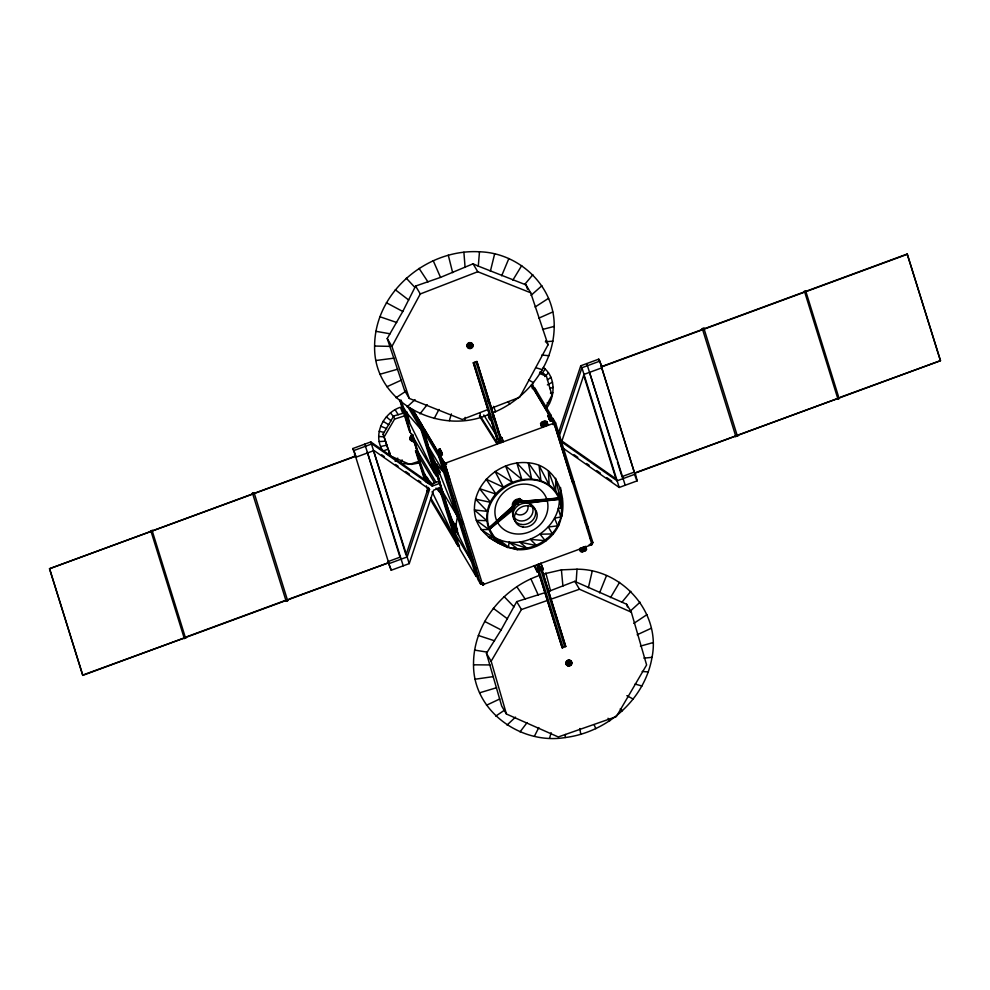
<?xml version="1.0" encoding="UTF-8"?>
<svg xmlns="http://www.w3.org/2000/svg" width="990" height="990" viewBox="0 0 990 990"><rect width="100%" height="100%" fill="white"/><g stroke="black" fill="none" stroke-linecap="round" stroke-linejoin="round"><path stroke-width="1.49" d="M412.644 441.156L412.657 435.229M568.792 666.06L569.188 660.12M561.738 512.622C560.835 534.501 538.56 551.121 517.374 549.66C497.574 545.762 475.027 532.645 474.42 509.949C473.864 482.217 501.336 459.843 528.264 462.8C555.093 464.718 567.183 493.367 561.553 517.028L561.392 512.894M561.85 509.689L562.332 497.933L561.775 503.341M469.854 348.579L470.349 342.639M546.492 408.301C555.489 396.408 555.959 376.918 543.25 367.451M545.069 592.663L516.706 601.635L501.126 629.912L486.461 653.338L501.707 706.093L506.422 714.013L558.273 736.956L616.337 716.636L646.606 664.946L631.335 612.179L626.62 604.246L576.13 581.996L577.021 569.213C622.042 569.003 661.085 612.327 652.026 657.335C644.824 699.485 607.019 732.315 565.191 737.55C521.074 744.975 473.294 711.29 473.529 664.81C473.034 624.418 502.71 587.602 540.379 575.128M565.191 737.55L565.414 734.493M490.953 408.375L519.688 397.262L548.052 344.78L530.689 292.78L525.987 284.885L478.294 266.124L479.482 251.794C518.884 252.735 554.895 286.135 554.202 326.403C554.041 364.345 527.435 398.834 492.871 412.793M490.124 413.783C441.503 436.838 373.23 403.252 374.616 346.042C374.715 292.26 427.012 248.601 479.482 251.794M464.929 420.23L465.189 417.372M383.13 434.053L388.142 449.089L383.056 451.094C372.141 435.179 383.18 412.966 400.393 407.249L402.806 413.375L393.698 415.973L383.13 434.053L390.283 455.92L409.687 464.335L419.574 461.142M493.738 537.558C519.589 566.49 573.099 534.909 559.338 498.341C560.451 530.393 519.874 554.19 492.921 536.308M446.379 464.013C444.634 464.595 446.985 462.095 446.465 464.137L445.178 464.446L445.45 463.283M445.995 463.704L446.465 464.137M445.438 475.138L448.173 479.729L449.67 479.172L444.894 463.84L442.159 459.249L440.661 459.805L477.96 579.571L480.682 584.137L483.516 583.221L483.937 584.447L482.65 584.756L591.958 544.599L554.103 423.126L444.844 463.357L482.724 584.892L482.922 583.593L483.937 584.447L482.724 584.892L480.299 580.808M483.083 584.286L482.736 583.754M553.596 424.054C553.447 424.574 554.177 423.831 553.361 423.584M553.806 423.943L554.511 424.351L554.041 423.918M590.683 544.921L590.919 544.166M591.537 543.386C591.513 544.933 589.298 544.054 592.923 542.755L555.638 423.015L552.903 418.424L551.405 418.98L554.14 423.571L572.777 483.429L574.274 482.873L572.913 480.596M412.038 441.144L413.201 435.241M558.447 526.111L559.14 521.767M559.251 498.589L561.305 507.907L558.311 508.414L560.736 516.966L554.561 518.191L557.704 525.851L548.349 526.989L552.408 533.932L540.095 534.216L545.205 540.664L530.355 539.389L536.592 545.601L519.812 542.136L527.15 548.411L509.157 542.285L508.39 546.987L499.146 539.81L500.346 542.854L491.968 534.439M469.507 549.896L472.713 560.216L471.215 560.773L458.593 535.194L455.796 526.21L457.442 516.533C446.849 492.847 438.372 468.518 427.532 445.042L443.57 471.983L476.091 576.415L477.588 575.858L475.373 568.755M440.117 453.296C437.407 449.807 441.367 448.346 441.317 452.851C439.449 454.62 437.271 448.804 439.981 448.953L442.419 454.979L441.218 455.425L439.671 452.814M440.55 451.353L439.981 448.953M547.94 415.627L549.215 414.81L551.64 420.849L550.44 421.295L548.893 418.683L547.94 415.627L549.215 414.81M588.827 545.094L589.953 545.02M568.186 666.084L569.683 660.182M588.369 587.788L592.218 571.131M490.372 271.248L494.629 253.935M469.26 348.591L470.844 342.701M553.026 534.377L553.794 531.618M445.389 463.506L445.265 464.582L445.611 463.976M445.958 463.642L444.918 463.493L412.756 409.414M483.38 584.298L483.59 583.357L482.316 583.667M553.447 424.128L553.311 424.784L552.89 423.571L553.509 424.054M549.574 738.206L551.145 732.699M449.336 420.651L451.391 413.907M393.748 515.629L406.011 554.982L428.385 487.439L429.549 489.394L407.175 556.937L388.86 563.681L387.696 561.726L399.997 557.184L401.16 559.14M388.55 563.384L391.236 570.24L409.241 563.607L433.583 490.186L441.293 487.352M557.877 434.796L580.759 365.78L598.764 359.147L602.304 367.661L583.989 374.406L561.615 441.948L617.129 480.793L635.444 474.049L637.213 480.831L619.208 487.464L562.629 447.876M559.041 436.751L581.922 367.736L580.759 365.78M545.663 541.27L546.752 538.461M599.569 592.886L606.536 575.549M501.658 275.814L508.848 258.563M567.666 665.874L570.153 660.318M468.728 348.381L471.302 342.862M488.082 409.489L462.219 419.488L409.303 398.438L404.601 390.543L387.226 338.518L402.782 311.466L415.602 286.06L440.525 277.386L473.059 263.81L478.294 266.124M411.444 441.033L412.731 438.298L412.112 435.303M534.377 736.288L538.82 727.563M402.113 459.904L400.368 463.209L411.667 464.372L420.193 462.763M434.189 418.522L438.991 409.452M545.762 406.902L551.95 395.282L546.443 376.274L543.956 373.737L539.711 372.079M409.303 398.438L391.941 346.438L420.292 293.956L477.774 271.73L530.689 292.78M384.021 437.184L394.577 419.092L405.875 415.441M506.422 714.013L491.151 661.246L521.421 609.555L547.544 600.41M610.508 597.651L619.554 582.343M512.857 280.121L521.73 265.567M567.208 665.602L570.574 660.54M471.723 343.085L468.282 348.109M542.322 373.106L545.23 368.998M411.098 440.55L412.731 438.298L411.593 435.464M591.117 544.29L591.884 544.475M540.59 423.571L541.778 422L544.785 420.899L546.913 421.889L547.866 424.945L541.852 427.16L540.59 423.571L541.852 427.16M540.899 424.091L542.087 422.52L545.094 421.418L546.913 421.889M579.682 549.054L580.313 551.096L582.132 551.554L585.139 550.452L586.315 548.881L585.684 546.839M585.449 550.972L586.625 549.4L585.672 546.344L579.67 548.547L580.623 551.616L582.442 552.086L585.139 550.452M520.047 731.87L527.101 722.589M419.97 413.882L427.185 404.663M395.146 461.315L397.732 458.123M621.844 602.365L630.853 591.315M524.712 284.439L532.855 274.713M570.945 660.837L566.837 665.28M446.119 463.048L445.376 463.32M553.658 423.745L554.177 423.262L531.407 384.974M482.996 583.89L483.59 583.357M591.117 544.438L590.758 545.044L590.337 543.832M472.094 343.382L467.911 347.775M544.884 376.584L548.485 372.809M410.652 440.29L412.731 438.298L411.098 435.699M514.218 509.046L512.548 506.484L488.837 527.905L489.468 528.474L512.548 506.484A5.779 5.024 -38.7 0 1 515.654 499.777A5.779 5.024 -38.7 0 1 522.559 500.989M507.041 725.076L515.505 717.119M407.1 406.89L415.045 399.626M493.936 536.778L489.617 529.167L499.69 519.96M501.93 517.906L505.284 514.837M509.763 510.753L513.117 507.684L512.548 506.484L488.949 528.524L497.005 521.582M630.16 611.214L640.097 602.18M531.036 295.354L541.914 285.726M527.286 503.18L559.362 499.269C541.443 458.024 474.693 488.639 489.617 529.167L513.649 507.858A5.779 5.024 -38.7 0 1 516.755 501.15A5.779 5.024 -38.7 0 1 523.661 502.363L559.028 498.688L558.855 498.019L522.769 501.249A5.16 4.554 -30.7 0 0 518.401 499.406M499.307 519.589L503.91 515.617M509.664 510.654L513.117 507.684M489.468 528.474L513.649 507.858M483.937 584.447L483.083 583.704M591.958 544.599L591.179 543.993M489.617 529.167L513.055 510.011M571.242 661.184L566.453 664.971M472.379 343.74L467.54 347.465M547.383 379.974L550.935 377.239M410.268 439.968L412.731 438.298L414.389 440.637M495.743 716.104L504.38 710.263M633.823 623.378L647.002 614.604M395.963 397.745L405.987 391.161L404.601 390.543M535.083 307.011L548.609 298.275M387.536 454.46L389.899 453.049L388.142 449.089M571.465 661.592L566.243 664.55M472.601 344.149L467.329 347.032M547.383 384.912L552.507 382.14M486.498 705.239L499.777 698.965M409.959 439.585L412.731 438.298L413.845 440.897M637.164 634.776L651.37 628.217M386.917 386.731L401.272 380.172M538.882 318.137L552.742 311.974M547.804 591.711L574.782 581.328L576.13 581.996M571.725 662.001L566.02 664.141M543.114 574.101L561.404 569.869L577.021 569.213M472.849 344.557L467.119 346.624M496.918 438.719L498.118 438.892L496.918 438.719L473.269 362.81L476.871 361.486L500.829 437.902L499.616 437.716L500.829 437.902M473.269 362.81L477.18 362.006M420.614 423.027L419.117 423.571L434.622 473.356L407.001 417.681L400.987 400.022M354.692 454.682L355.856 456.637L352.786 448.557L370.792 441.924L431.145 484.147L432.308 486.102L440.018 483.269L437.011 475.683M352.786 448.557L353.95 450.512L371.955 443.879L432.308 486.102M409.724 407.781L420.663 426.183L422.161 425.626L423.584 430.192L422.087 430.749L406.754 412.867L404.118 408.425M599.928 361.103L581.922 367.736L619.208 487.464M476.091 576.415L460.065 549.462L422.742 429.672L424.24 429.115L440.303 456.118L442.035 461.687M551.046 415.293L534.984 388.29L533.474 388.847L549.549 415.85L551.046 415.293L552.346 419.475M150.48 530.925L152.435 530.529L150.641 531.185M252.24 493.453L252.561 494.257L252.24 493.453C253.49 491.498 255.333 494.22 254.343 492.674M598.764 359.147L602.304 367.661M252.401 493.713L254.492 492.933M49.5 568.73L355.521 456.341L388.649 562.716L82.789 675.366L49.5 568.73L355.361 456.081M702.195 329.522L702.034 328.977C703.284 327.034 705.115 329.757 704.138 328.21M804.09 291.394L806.046 290.998L804.239 291.654M704.286 328.47L702.034 328.977M601.351 366.671L907.211 254.022L940.5 360.669L634.64 473.307L601.796 368.132M354.395 454.794L355.719 457.293L374.034 450.549L429.549 489.394M907.36 254.281L601.499 366.931L634.64 473.307M424.623 480.039L415.54 450.871L417.038 450.326L436.132 482.415M425.712 481.87L416.617 452.702L418.127 452.145L419.711 456.39M438.719 449.757L439.919 449.312M439.263 450.574L440.463 450.128M438.78 449.386L439.56 450.697L440.76 450.252M439.572 451.094C447.319 453.742 435.254 455.511 441.008 451.044M441.218 455.425L440.265 452.368L441.466 451.923M548.262 416.048L549.462 415.614L550.304 418.337L549.104 418.77L548.262 416.048L549.648 419.686M422.742 429.672L438.805 456.675L440.303 456.118M548.497 416.443L549.697 415.998M548.014 415.256L548.782 416.555L549.982 416.122M551.083 419.636L550.007 416.518L548.807 416.963L550.23 416.914L554.103 423.126M550.44 421.295L549.487 418.238L550.688 417.792M548.893 418.683L550.093 418.25L551.64 420.849M549.339 419.166L550.539 418.721M543.77 425.193L543.188 426.046L542.025 422.792L542.928 422.47L544.079 425.712L542.928 422.47M479.383 415.986L497.067 444.126L496.039 439.857L498.143 439.09L499.17 443.347M499.616 437.716L499.975 438.879L502.054 437.642L503.068 441.911L502.45 439.919M543.238 422.99L542.025 422.792M544.438 422.544L545.28 425.267L544.129 422.025L545.341 422.21L546.183 424.933M544.97 424.747L545.874 424.413L545.032 421.69M497.067 444.126L496.955 442.505L499.047 441.726M500.977 442.691L500.853 441.07L502.957 440.29M498.762 441.416L500.866 441.268L475.98 361.82M541.542 426.641L546.356 424.871M499.108 442.542L500.915 441.874M440.661 459.805L443.396 464.397L444.894 463.84M554.14 423.571L555.638 423.015M436.701 464.954L443.57 471.983L445.067 471.438L443.768 467.255M431.145 484.147L438.855 481.313M558.904 438.904L560.414 438.347L559.041 436.058M435.996 488.082L440.897 493.49L442.394 492.946L440.6 487.191M437.766 488.231L442.443 496.101L443.941 495.545L437.667 475.41M463.543 523.71L462.033 524.267L459.311 519.688M82.64 675.106L185.749 637.449M187.036 636.657L287.644 599.606L287.966 600.41C286.716 602.365 284.885 599.631 285.863 601.178M289.08 599.074L388.649 562.716M183.954 638.402C188.583 637.709 182.494 637.944 184.115 638.661M285.714 600.918L287.966 600.41M636.211 472.416L839.347 397.918M840.634 397.126L940.5 360.669M737.6 435.674L735.508 436.454L737.76 435.934L737.439 435.13L737.76 435.934M837.565 398.871C842.181 398.178 836.092 398.413 837.713 399.131M458.024 540.763L456.526 541.32L430.7 497.908L432.147 502.536L457.962 545.948L459.471 545.391M477.316 567.938L475.806 568.495L473.096 563.916M586.575 527.732L588.072 527.175L585.35 522.596M582.244 548.225L581.043 548.039L582.194 551.282L583.098 550.947L581.934 547.705L583.098 550.947M584.347 547.458L583.135 547.272L584.298 550.514L585.201 550.18L584.038 546.938L585.201 550.18M582.788 550.428L582.194 551.282M584.892 549.66L584.298 550.514M540.317 567.901L539.661 566.268L537.855 566.936L538.511 568.569L540.317 567.901L564.585 646.322L565.797 646.507L562.196 647.831L538.251 571.416L539.451 571.601L538.251 571.416M538.733 569.114L539.29 571.168L537.186 571.935L536.63 569.881L538.733 569.114L536.988 564.745L537.917 567.74L538.82 567.418L537.879 564.424L538.783 564.09L541.085 570.5L543.188 569.733L540.886 563.31L543.188 569.733M540.528 568.446L542.631 567.678M565.797 646.507L542.161 570.611L540.948 570.426M561.887 647.324L563.087 647.497L538.511 568.569M550.452 599.396L579.484 589.236L631.335 612.179M549.648 388.55L553.15 387.362M479.581 692.814L496.621 687.704M410.033 439.077L412.731 438.298L413.511 442.468M380.21 374.183L397.683 369.196M640.419 646.124L653.066 642.609M542.557 329.46L554.202 326.403M380.63 446.527L386.818 445.141M571.898 662.459L565.872 663.696M473.022 345.015L466.983 346.178M550.44 393.104L552.841 392.758M475.212 679.202L493.428 676.591M527.249 503.13L559.028 498.688L522.769 501.249L523.661 502.363M376.076 360.484L393.983 358.157M409.91 438.657L412.731 438.298L410.652 435.996M538.102 500.519L542.557 499.987M547 499.443L558.855 498.019M643.908 658.152L652.026 657.335M545.354 341.785L552.927 341.142M541.32 500.792L545.837 500.42M548.844 500.16L559.362 499.269L559.338 498.341M379.133 441.602L385.494 441.156M565.822 663.226L571.861 662.978M466.933 345.708L472.973 345.535M473.529 664.81L489.976 664.946M374.616 346.042L389.949 346.376M409.86 438.224L412.731 438.298L410.516 436.565M378.638 436.454L384.071 436.899M642.188 671.455L648.302 671.95M541.839 355.026L548.967 355.732M565.859 662.755L571.861 663.51M466.971 345.225L472.96 346.079M553.583 423.794L553.744 423.497M474.557 650.084L487.266 652.138M375.891 331.304L390.11 333.803M409.91 437.778L412.731 438.298L410.244 436.937M379.145 431.256L384.182 432.444M501.769 543.436L497.735 542.433L508.031 547.718M565.971 662.273L571.75 664.067M547.185 402.744L549.462 403.388M635.085 684.053L641.99 686.021M467.107 344.755L472.836 346.636M535.602 367.637L542.433 369.728M478.294 635.469L494.53 640.777M379.863 316.726L396.705 322.493M410.033 437.345L412.731 438.298M380.63 426.158L386.583 428.571M539.476 373.366L546.443 376.274M566.181 661.815L571.539 664.649M467.317 344.297L472.614 347.205M513.562 547.693L517.374 549.66M484.605 621.398L501.126 629.912M386.385 302.73L402.782 311.466M626.856 695.673L633.278 699.101M528.66 379.987L533.536 382.697M383.068 421.319L388.835 424.772M561.714 440.872L615.966 478.838L617.129 480.793M574.039 454.719L577.814 457.355M586.612 463.518L589.124 465.275M596.673 470.547L600.435 473.195M606.721 477.588L611.758 481.115M381.707 454.781L384.231 456.539M395.579 464.483L398.104 466.253M405.677 471.549L409.464 474.198M418.3 480.385L420.824 482.142M566.367 661.32L571.094 665.119M467.515 343.802L472.168 347.676M493.305 608.318L507.474 618.849M395.295 289.748L408.734 300.044M509.157 542.285L517.535 548.881M386.372 416.877L391.075 420.824M620.235 708.877L622.45 710.795M566.738 660.924L570.587 665.515M467.886 343.406L471.661 348.072M504.145 596.611L513.996 606.882M406.296 278.19L414.934 287.459M591.253 543.782L590.869 543.782M416.617 452.702L424.537 473.901L427.173 478.331L433.051 484.828M390.444 412.979L393.438 416.468M608.033 718.27L609.815 720.77M567.159 660.59L570.017 665.837M508.13 401.693L509.763 404.068M516.768 586.649L525.257 599.148M468.32 343.085L471.092 348.381M419.067 268.389L427.965 281.927M480.855 416.827L496.139 441.132M534.204 565.958L537.186 571.935M483.813 414.959L496.72 436.07M395.171 409.736L398.203 414.748M806.058 291.283L805.885 290.738M805.91 291.654L838.889 397.77M804.709 292.087L837.688 398.215M704.15 329.125L737.129 435.241M702.652 329.682L735.632 435.798M735.483 436.169L735.657 436.714M600.67 365.273L601.833 367.228M586.761 363.578L625.21 485.249M635.444 474.049L634.281 472.094L621.968 476.623L623.131 478.578M636.05 478.875L637.213 480.831M545.7 340.82L548.052 344.78M473.059 263.81L477.774 271.73M532.793 386.83L534.34 389.429L532.905 384.801L531.407 385.357L532.484 388.822M547.866 424.945L546.591 421.369M590.201 538.189L592.923 542.755M474.173 362.489L499.071 441.936M415.602 286.06L420.292 293.956M487.575 414.364L492.179 422.111M498.304 432.457L502.14 438.917L502.054 437.642M488.503 417.359L490.038 419.933M574.782 581.328L579.484 589.236M514.862 520.468L512.808 514.85M542.161 570.611L565.488 645.987M387.226 338.518L391.941 346.438M412.781 409.86L422.161 425.626M407.249 405.826L422.087 430.749M440.364 472.304L438.446 469.087L436.937 469.631C441.404 492.203 449.336 514.293 458.593 535.194M516.706 601.635L521.421 609.555M439.498 473.938L436.937 469.631L434.14 460.647M461.501 520.282L462.862 522.572M441.404 489.58L457.442 516.533L458.939 515.976L457.603 511.669M439.263 487.674L443.941 495.545M415.54 450.871L434.622 482.971M453.234 521.916L455.796 526.21M471.215 560.773L455.19 533.82L456.031 530.888L457.529 530.343L455.536 523.92M370.792 441.924L409.241 563.607M364.79 444.139L403.239 565.822M486.461 653.338L491.151 661.246M254.368 493.589L287.347 599.717M252.71 493.886L285.85 600.262M152.46 530.813L152.287 530.269M152.311 531.185L185.291 637.3M151.111 531.618L184.09 637.746M427.42 490.384L427.754 491.102M427.606 490.805L427.272 490.273L427.482 491.151M432.073 491.733L454.979 538.708M517.795 502.722L518.376 503.947M519.688 498.416L521.557 502.326M530.813 578.717L538.238 595.027M567.641 660.318L569.411 666.072M433.212 260.655L440.525 277.386M468.802 342.812L470.473 348.604M548.782 416.555L549.487 418.238M439.56 450.697L440.265 452.368M594.186 724.754L595.782 728.702M536.63 569.881L534.885 565.525L535.813 568.52M493.565 406.383L495.619 411.803M525.987 284.885L527.472 289.167M499.95 438.421L500.853 441.07M496.039 439.857L496.955 442.505M907.211 254.022L940.339 360.41M839.186 397.658L839.52 398.463M634.912 475.2L635.667 477.65M589.743 373.156L616.523 459.137M617.426 462.058L621.51 475.163M583.741 375.371L615.966 478.838M552.903 418.424L554.202 422.606M549.029 417.359L549.883 420.082M534.984 388.29L535.85 391.087M476.871 361.486L500.519 437.382M487.439 398.636L488.8 402.979M492.401 414.562L493.763 418.906M538.783 564.09L539.711 567.084M473.579 363.33L497.228 439.226M538.56 571.935L562.196 647.831M483.516 583.221L483.85 584.31M480.682 584.137L443.396 464.397M448.643 482.934L449.992 487.241M452.678 495.866L454.917 503.044M463.53 530.727L468.579 546.95M436.838 463.951L438.038 467.8M424.945 434.573L428.125 444.782M430.86 453.531L437.209 473.95M444.399 497.005L455.759 533.474M420.663 426.183L436.169 475.967L409.266 430.737L399.737 400.146M442.443 496.101L457.962 545.948M440.897 493.49L456.415 543.337M406.853 411.84L408.499 417.137L407.001 417.681L410.343 432.556L400.368 400.517M427.272 477.316L428.918 482.6M406.754 412.867L409.637 422.111M427.173 478.331L428.818 483.615M412.743 434.882L419.03 455.066M424.537 473.901L427.42 483.157M412.063 434.734L417.075 450.821M411.704 433.818L417.099 451.155M426.443 485.88L428.262 491.708M373.775 451.514L392.844 512.721M367.327 452.269L399.997 557.184M353.95 450.512L355.856 456.637M391.236 570.24L388.86 563.681M185.588 637.189L185.91 637.993M49.661 568.99L82.789 675.366M438.805 456.675L443.57 471.983M626.62 604.246L627.437 606.907M427.593 491.535L427.321 490.669M393.698 415.973L394.577 419.092M389.404 452.801L390.283 455.92M545.837 573.074L550.539 590.77M448.297 255.21L452.653 272.646M568.149 660.132L568.879 663.09L568.681 660.021M469.31 342.627L469.99 345.609L469.842 342.528M579.868 728.504L580.746 734.345M479.952 412.917L480.521 417.248M561.404 569.869L562.926 586.13M463.889 252.227L465.09 267.399M547.284 500.903A27.324 24.082 -30.7 0 1 514.033 533.684A27.324 24.082 -30.7 0 1 502.759 493.404A27.324 24.082 -30.7 0 1 546.95 499.69M513.649 505.865A5.16 4.554 -30.7 0 1 513.464 504.677M515.901 500.334A5.16 4.554 -30.7 0 1 517.102 499.715M514.268 507.61A5.111 4.43 -38.7 0 1 517.003 501.683A5.111 4.43 -38.7 0 1 523.104 502.759M513.167 506.236A5.111 4.43 -38.7 0 1 513.129 503.823M513.6 502.635A5.111 4.43 -38.7 0 1 517.758 499.678M520.196 499.95A5.111 4.43 -38.7 0 1 522.002 501.386M532.669 507.672A10.605 9.343 -30.7 0 1 526.829 519.738A10.605 9.343 -30.7 0 1 513.921 517.164M512.87 514.961A10.605 9.343 -30.7 0 1 518.698 502.895A10.605 9.343 -30.7 0 1 531.605 505.469M527.806 505.655A7.388 6.509 -30.7 0 1 524.576 513.575A7.388 6.509 -30.7 0 1 515.901 513.525M513.736 509.033A7.388 6.509 -30.7 0 1 524.403 501.967M516.755 504.244A2.091 1.844 -30.7 0 1 518.166 502.734M560.439 487.538L560.142 498.935L562.134 507.759L560.439 487.538M487.427 511.409C485.112 523.45 489.79 536.271 499.802 543.498L488.392 537.174L493.255 537.285L481.078 529.638L488.837 529.501L476.326 520.344L486.845 520.678L474.42 509.949L487.427 511.409C492.748 477.997 546.146 465.201 560.142 498.935L555.675 478.244L555.736 491.151L548.373 470.708L549.19 484.939L539.018 465.449L540.961 480.719L528.264 462.8L531.605 478.789L516.842 462.961L521.767 479.259L505.519 465.906L512.127 482.13L495.074 471.45L503.316 487.179L486.214 479.21L495.953 494.072L479.544 488.652L490.533 502.338L475.522 499.133L487.427 511.409M523.017 527.051A11.732 10.345 -30.7 0 0 536.766 512.399A11.732 10.345 -30.7 0 0 517.659 509.85A11.732 10.345 -30.7 0 0 523.017 527.051M521.495 524.49A11.732 10.345 -30.7 0 0 535.244 509.838A11.732 10.345 -30.7 0 0 516.136 507.288A11.732 10.345 -30.7 0 0 521.495 524.49"/></g></svg>
